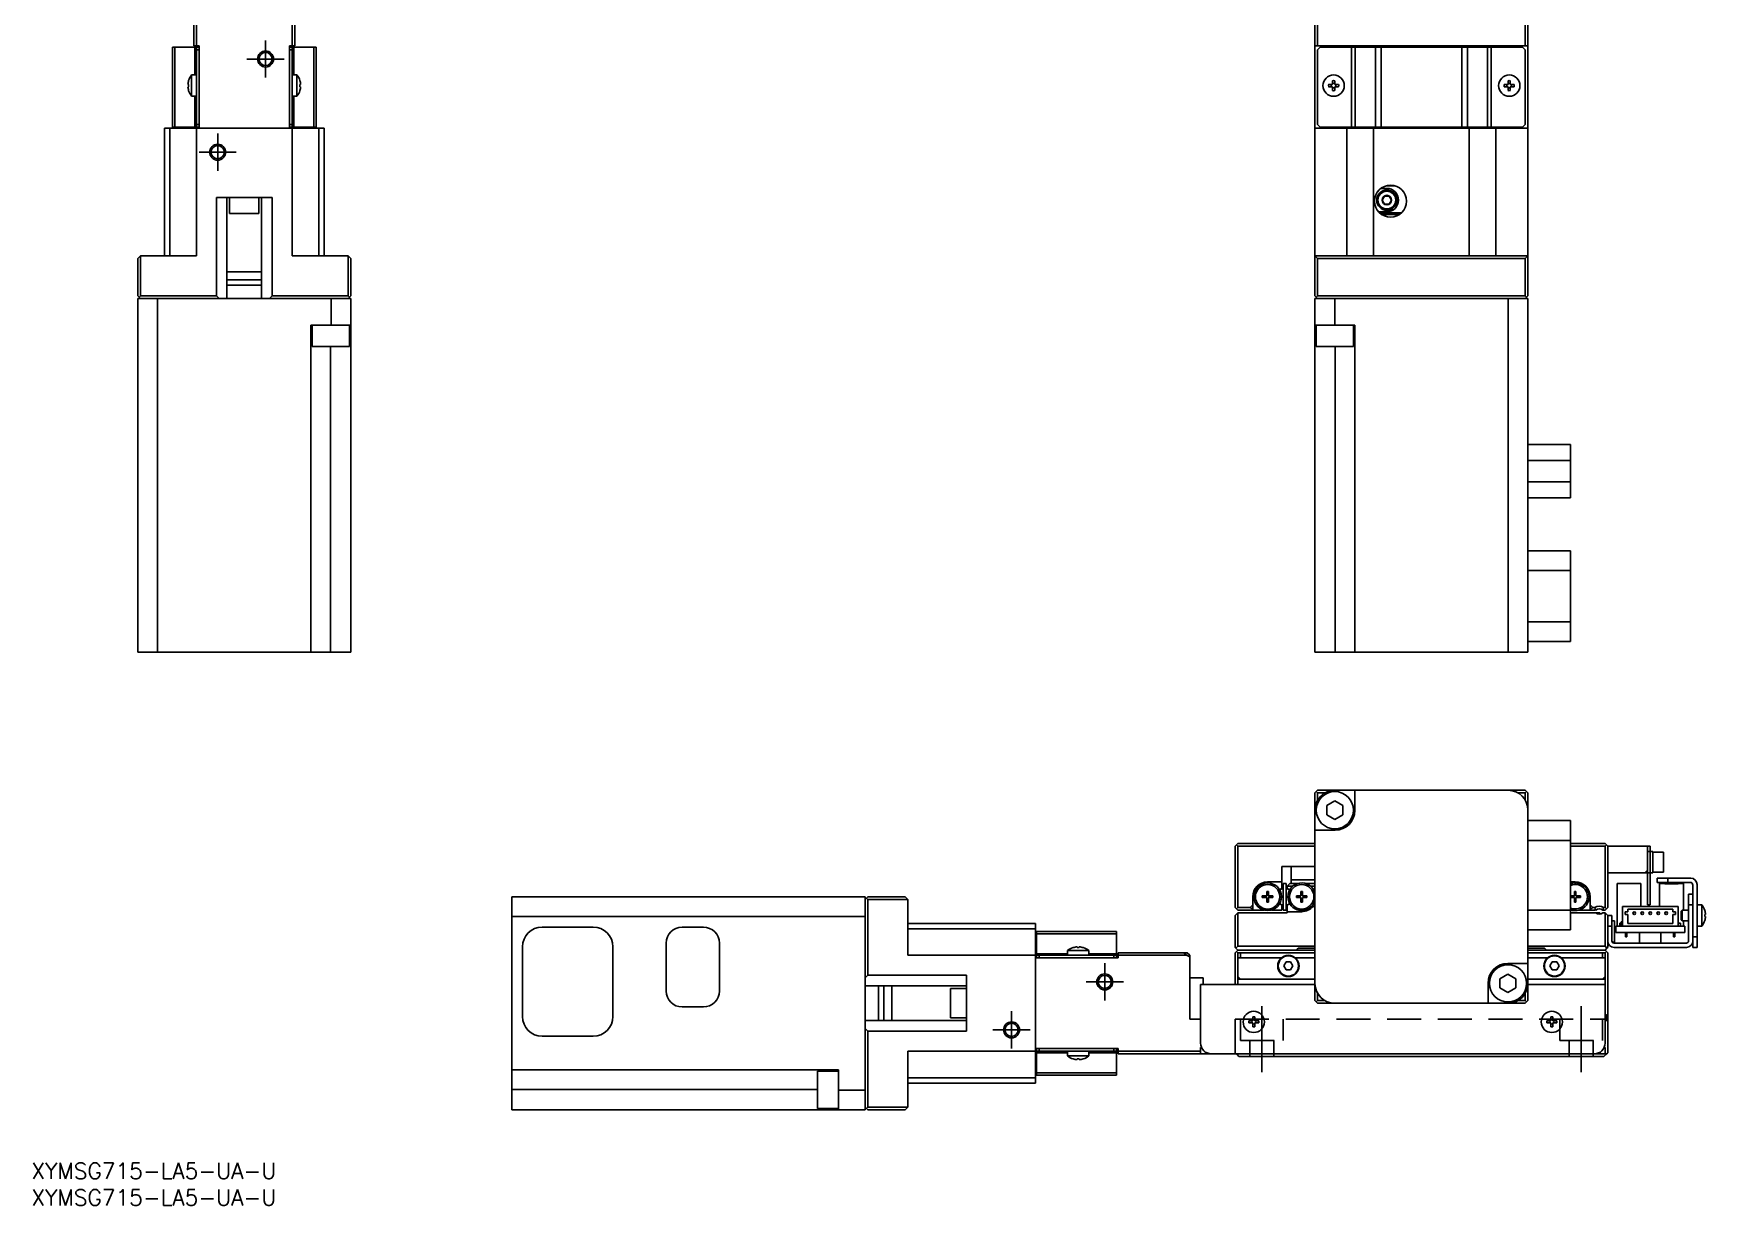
# Model space of a CAD drawing. Extents: x 0 to 655, y -8 to 393.
# Drawn here: x 0.4 to 314.6, y -8 to 212.2 of the extents above; entities that cross this region are included whole.
import ezdxf

# ---------------------------------------------------------------- set-up
doc = ezdxf.new("R2010")
doc.units = 0
doc.header["$LTSCALE"] = 0.5
doc.linetypes.add('CENTER', pattern=[50.8, 31.75, -6.35, 6.35, -6.35])
doc.linetypes.add('DASHED', pattern=[19.05, 12.7, -6.35])
for name, color, linetype in [('MSM_CENTER', 1, 'CENTER'), ('MSM_CONTINUOUS', 7, 'CONTINUOUS'), ('MSM_DASHED', 4, 'DASHED'), ('MSM_NARROW', 5, 'CONTINUOUS'), ('MSM_PART_NUMBER', 7, 'CONTINUOUS')]:
    doc.layers.add(name, color=color, linetype=linetype)
doc.styles.get("Standard").update_dxf_attribs({"font": 'txt.shx', "height": 1, "bigfont": 'bigfont.shx'})

# ---------------------------------------------------------------- blocks, each defined once
blk = doc.blocks.new('*U2')
at = {"layer": 'MSM_PART_NUMBER'}
blk.add_text('XYMSG715-LA5-UA-U', height=3, dxfattribs=at).set_placement((0, -3))
blk = doc.blocks.new('*U3')
at = {"layer": 'MSM_PART_NUMBER'}
blk.add_text('XYMSG715-LA5-UA-U', height=3, dxfattribs=at).set_placement((0, -8))

msp = doc.modelspace()

# ---------------------------------------------------------------- linework, layer by layer
at = {"layer": 'MSM_CENTER'}
for p, q in [((44, 210.86), (44, 203.86)), ((47.5, 207.36), (40.5, 207.36)), ((35, 193.36), (35, 186.36)), ((38.5, 189.86), (31.5, 189.86)), ((201.67, 37.5), (201.67, 30.5)), ((205.17, 34), (198.17, 34)), ((184.17, 28.5), (184.17, 21.5)), ((231.17, 29.46), (231.17, 17.05)), ((291.17, 17.05), (291.17, 29.46)), ((187.67, 25), (180.67, 25))]:
    msp.add_line(p, q, dxfattribs=at)
at = {"layer": 'MSM_CONTINUOUS'}
for p, q in [((30.5, 209.86), (30.5, 232.06)), ((31, 231.86), (31, 209.86)), ((241.17, 162.86), (241.17, 231.86)), ((281.17, 231.86), (281.17, 162.86)), ((49, 209.86), (49, 222.74)), ((49.5, 222.86), (49.5, 209.86)), ((241.67, 222.24), (241.67, 209.86)), ((280.67, 209.86), (280.67, 222.24)), ((26.5, 194.56), (26.5, 209.56)), ((26.5, 209.56), (31.5, 209.56)), ((26.94, 209.56), (26.94, 194.56)), ((31.5, 209.86), (30.5, 209.86)), ((30.71, 204.36), (30.71, 209.56)), ((31, 194.56), (31, 209.56)), ((31.5, 209.06), (31, 209.06)), ((31.5, 209.86), (31.5, 194.36)), ((49.5, 209.86), (48.5, 209.86)), ((48.5, 209.86), (48.5, 194.36)), ((48.5, 209.56), (53.5, 209.56)), ((49, 209.06), (48.5, 209.06)), ((49, 209.56), (49, 194.56)), ((49.29, 209.56), (49.29, 204.36)), ((53.06, 194.56), (53.06, 209.56)), ((53.5, 209.56), (53.5, 194.56)), ((281.17, 209.86), (241.17, 209.86)), ((242.17, 209.56), (241.67, 209.06)), ((241.67, 195.06), (241.67, 209.06)), ((280.17, 209.56), (242.17, 209.56)), ((248.05, 194.56), (248.05, 209.56)), ((248.75, 209.56), (248.75, 194.56)), ((251.17, 209.86), (251.17, 209.56)), ((252.52, 194.56), (252.52, 209.56)), ((252.92, 209.56), (252.92, 209.86)), ((253.58, 209.56), (253.58, 194.56)), ((256.37, 209.86), (256.17, 209.66)), ((266.17, 209.66), (256.17, 209.66)), ((256.17, 209.66), (256.17, 209.56)), ((266.17, 209.66), (265.97, 209.86)), ((266.17, 209.56), (266.17, 209.66)), ((268.75, 194.56), (268.75, 209.56)), ((269.42, 209.86), (269.42, 209.56)), ((269.81, 209.56), (269.81, 194.56)), ((271.17, 209.56), (271.17, 209.86)), ((273.58, 194.56), (273.58, 209.56)), ((274.29, 209.56), (274.29, 194.56)), ((280.67, 209.06), (280.17, 209.56)), ((280.67, 195.06), (280.67, 209.06)), ((30.1, 204.36), (30.1, 200.36)), ((31, 204.36), (30.1, 204.36)), ((49.9, 204.36), (49, 204.36)), ((49.9, 200.36), (49.9, 204.36)), ((29.41, 202.56), (29.54, 202.56)), ((29.54, 202.16), (29.41, 202.16)), ((29.54, 203.31), (29.54, 203.28)), ((29.54, 202.56), (29.54, 202.16)), ((29.54, 201.43), (29.54, 201.41)), ((50.46, 203.28), (50.46, 203.31)), ((50.46, 202.56), (50.59, 202.56)), ((50.46, 202.16), (50.46, 202.56)), ((50.59, 202.16), (50.46, 202.16)), ((50.46, 201.41), (50.46, 201.43)), ((243.74, 202.56), (244.47, 202.56)), ((244.47, 202.16), (243.74, 202.16)), ((244.47, 202.56), (244.47, 203.28)), ((244.47, 201.43), (244.47, 202.16)), ((244.87, 203.28), (244.87, 202.56)), ((244.87, 202.56), (245.6, 202.56)), ((244.87, 202.16), (244.87, 201.43)), ((245.6, 202.16), (244.87, 202.16)), ((276.74, 202.56), (277.47, 202.56)), ((277.47, 202.16), (276.74, 202.16)), ((277.47, 202.56), (277.47, 203.28)), ((277.47, 201.43), (277.47, 202.16)), ((277.87, 203.28), (277.87, 202.56)), ((277.87, 202.56), (278.6, 202.56)), ((277.87, 202.16), (277.87, 201.43)), ((278.6, 202.16), (277.87, 202.16)), ((30.1, 200.36), (31, 200.36)), ((30.71, 194.56), (30.71, 200.36)), ((49, 200.36), (49.9, 200.36)), ((49.29, 200.36), (49.29, 194.56)), ((31, 195.06), (31.5, 195.06)), ((48.5, 195.06), (49, 195.06)), ((241.67, 195.06), (242.17, 194.56)), ((280.17, 194.56), (280.67, 195.06)), ((25, 194.36), (25, 170.36)), ((25, 194.36), (55, 194.36)), ((26, 170.36), (26, 194.36)), ((31.5, 194.56), (26.5, 194.56)), ((31, 194.36), (31, 170.36)), ((53.5, 194.56), (48.5, 194.56)), ((49, 194.36), (49, 170.36)), ((54, 194.36), (54, 170.36)), ((55, 194.36), (55, 170.36)), ((281.17, 194.36), (241.17, 194.36)), ((280.17, 194.56), (242.17, 194.56)), ((247.17, 170.36), (247.17, 194.36)), ((251.17, 194.56), (251.17, 194.36)), ((252.17, 194.36), (252.17, 170.36)), ((253.29, 194.56), (253.29, 194.52)), ((253.29, 194.52), (269.04, 194.52)), ((253.89, 194.52), (253.89, 194.36)), ((254.34, 194.56), (254.34, 194.52)), ((254.93, 194.56), (254.93, 194.52)), ((256.39, 194.52), (256.39, 194.36)), ((258.89, 194.36), (258.89, 194.52)), ((263.44, 194.52), (263.44, 194.36)), ((265.94, 194.36), (265.94, 194.52)), ((267.41, 194.56), (267.41, 194.52)), ((267.99, 194.56), (267.99, 194.52)), ((268.44, 194.36), (268.44, 194.52)), ((269.04, 194.52), (269.04, 194.56)), ((270.17, 194.36), (270.17, 170.36)), ((271.17, 194.36), (271.17, 194.56)), ((275.17, 194.36), (275.17, 170.36)), ((253.57, 183.06), (254.67, 183.06)), ((256.13, 183.56), (254.6, 183.56)), ((34.75, 181.36), (45.25, 181.36)), ((34.75, 162.86), (34.75, 181.36)), ((36.75, 181.36), (36.75, 162.36)), ((37.25, 181.36), (37.25, 178.36)), ((42.75, 178.36), (42.75, 181.36)), ((43.25, 162.36), (43.25, 181.36)), ((45.25, 181.36), (45.25, 162.86)), ((253.8, 180.86), (254.23, 181.61)), ((254.23, 180.11), (253.8, 180.86)), ((254.23, 181.61), (255.1, 181.61)), ((255.1, 180.11), (254.23, 180.11)), ((255.1, 181.61), (255.53, 180.86)), ((255.53, 180.86), (255.1, 180.11)), ((37.25, 178.36), (42.75, 178.36)), ((254.67, 178.66), (253.13, 178.66)), ((257.41, 178.46), (253.33, 178.46)), ((257.02, 178.16), (253.71, 178.16)), ((20.5, 170.36), (20, 169.86)), ((20, 162.86), (20, 169.86)), ((20.5, 170.36), (20.5, 162.86)), ((31, 170.36), (20.5, 170.36)), ((49, 170.36), (59.5, 170.36)), ((59.5, 162.86), (59.5, 170.36)), ((60, 169.86), (59.5, 170.36)), ((60, 169.86), (60, 162.86)), ((241.67, 169.86), (241.17, 170.36)), ((241.17, 170.36), (281.17, 170.36)), ((241.67, 169.86), (241.67, 162.86)), ((280.67, 169.86), (241.67, 169.86)), ((281.17, 170.36), (280.67, 169.86)), ((280.67, 162.86), (280.67, 169.86)), ((43.25, 167.36), (36.75, 167.36)), ((36.75, 165.86), (43.25, 165.86)), ((36.75, 164.86), (43.25, 164.86)), ((20, 162.86), (20.5, 162.36)), ((20, 95.96), (20, 162.36)), ((20, 162.36), (60, 162.36)), ((20.25, 162.61), (20.5, 162.86)), ((20.5, 162.86), (34.75, 162.86)), ((23.7, 162.36), (23.7, 95.96)), ((34.75, 162.86), (35.25, 162.36)), ((44.75, 162.36), (45.25, 162.86)), ((45.25, 162.86), (59.5, 162.86)), ((56.3, 157.36), (56.3, 162.36)), ((59.5, 162.86), (59.75, 162.61)), ((60, 162.86), (59.5, 162.36)), ((60, 95.96), (60, 162.36)), ((241.17, 162.86), (241.67, 162.36)), ((241.17, 162.36), (281.17, 162.36)), ((241.17, 95.96), (241.17, 162.36)), ((241.42, 162.61), (241.67, 162.86)), ((241.67, 162.86), (280.67, 162.86)), ((244.87, 162.36), (244.87, 157.36)), ((277.47, 95.96), (277.47, 162.36)), ((280.67, 162.86), (280.92, 162.61)), ((280.67, 162.36), (281.17, 162.86)), ((281.17, 162.36), (281.17, 95.96)), ((60, 157.36), (52.51, 157.36)), ((52.51, 95.96), (52.51, 157.36)), ((52.76, 157.36), (52.76, 153.36)), ((59.76, 153.36), (59.76, 157.36)), ((241.17, 157.36), (248.65, 157.36)), ((241.4, 157.36), (241.4, 153.36)), ((248.4, 153.36), (248.4, 157.36)), ((248.65, 95.96), (248.65, 157.36)), ((52.76, 153.36), (59.76, 153.36)), ((56.21, 153.36), (56.21, 95.96)), ((241.4, 153.36), (248.4, 153.36)), ((244.95, 95.96), (244.95, 153.36)), ((281.17, 134.96), (289.17, 134.96)), ((289.17, 131.96), (281.17, 131.96)), ((289.17, 134.96), (289.17, 124.96)), ((281.17, 127.96), (289.17, 127.96)), ((289.17, 124.96), (281.17, 124.96)), ((281.17, 114.96), (289.17, 114.96)), ((289.17, 114.96), (289.17, 97.96)), ((289.17, 111.26), (281.17, 111.26)), ((281.17, 101.66), (289.17, 101.66)), ((289.17, 97.96), (281.17, 97.96)), ((60, 95.96), (20, 95.96)), ((241.17, 95.96), (281.17, 95.96)), ((241.17, 69.5), (241.67, 70)), ((241.17, 30.5), (241.17, 69.5)), ((241.42, 69.75), (241.67, 69.5)), ((241.67, 70), (280.67, 70)), ((241.67, 69.5), (241.67, 68.16)), ((243.01, 69.5), (241.67, 69.5)), ((248.65, 66.21), (248.65, 70)), ((280.67, 69.5), (279.32, 69.5)), ((280.67, 70), (281.17, 69.5)), ((280.67, 69.5), (280.92, 69.75)), ((280.67, 68.16), (280.67, 69.5)), ((281.17, 69.5), (281.17, 30.5)), ((243.4, 67.13), (244.9, 68)), ((243.4, 65.4), (243.4, 67.13)), ((244.9, 68), (246.4, 67.13)), ((246.4, 67.13), (246.4, 65.4)), ((244.9, 64.53), (243.4, 65.4)), ((246.4, 65.4), (244.9, 64.53)), ((281.17, 64.3), (289.17, 64.3)), ((289.17, 64.3), (289.17, 43.8)), ((226.67, 60), (226.17, 59.5)), ((226.67, 59.5), (226.42, 59.75)), ((226.67, 60), (241.17, 60)), ((241.17, 62.51), (244.95, 62.51)), ((289.17, 60.6), (281.17, 60.6)), ((289.17, 60), (295.67, 60)), ((295.67, 60), (296.17, 59.5)), ((295.92, 59.75), (295.67, 59.5)), ((226.17, 48), (226.17, 59.5)), ((226.67, 59.5), (226.67, 48)), ((241.17, 59.5), (226.67, 59.5)), ((295.67, 59.5), (289.17, 59.5)), ((295.67, 48), (295.67, 59.5)), ((304.17, 59.5), (296.17, 59.5)), ((296.17, 59.5), (296.17, 48)), ((303.67, 59.5), (303.67, 48.5)), ((304.67, 58.5), (303.67, 58.5)), ((304.17, 59.5), (304.17, 58.5)), ((304.17, 58.5), (304.17, 54.5)), ((304.67, 58.5), (304.67, 54.5)), ((306.67, 58.4), (304.67, 58.4)), ((306.67, 54.6), (306.67, 58.4)), ((234.97, 55.7), (241.17, 55.7)), ((234.97, 55.7), (234.97, 51.55)), ((236.72, 55.7), (236.72, 52.5)), ((304.67, 54.5), (296.17, 54.5)), ((303.67, 55), (303.17, 54.5)), ((304.17, 48.5), (304.17, 54.5)), ((304.67, 54.6), (306.67, 54.6)), ((305.47, 52.7), (305.47, 53.5)), ((305.47, 53.5), (311.77, 53.5)), ((307.47, 53.5), (307.47, 52.7)), ((232.12, 51), (232.41, 51)), ((232.12, 50.2), (232.12, 51)), ((232.41, 50.47), (232.12, 50.47)), ((234.97, 52.8), (232.27, 52.8)), ((232.41, 50.2), (232.41, 51)), ((234.71, 51.4), (234.97, 51.55)), ((235.17, 47.5), (235.17, 52.5)), ((235.17, 52.5), (235.77, 52.5)), ((235.77, 47.5), (235.77, 52.5)), ((236.47, 52.5), (235.97, 52)), ((235.97, 52), (235.97, 51.55)), ((237.01, 52), (235.97, 52)), ((235.97, 51.55), (236.19, 51.42)), ((236.47, 52.5), (237.95, 52.5)), ((236.72, 53.2), (241.17, 53.2)), ((238.52, 51), (238.81, 51)), ((238.52, 50.2), (238.52, 51)), ((238.81, 50.47), (238.52, 50.47)), ((238.81, 50.2), (238.81, 51)), ((239.38, 52.5), (241.17, 52.5)), ((241.17, 52), (240.33, 52)), ((241.17, 52.3), (240.97, 52.5)), ((290.07, 52.8), (289.17, 52.8)), ((289.92, 51), (290.21, 51)), ((289.92, 50.2), (289.92, 51)), ((290.21, 50.47), (289.92, 50.47)), ((290.21, 50.2), (290.21, 51)), ((297.92, 52.5), (302.42, 52.5)), ((297.92, 44.5), (297.92, 52.5)), ((302.42, 52.5), (302.42, 48.2)), ((311.67, 52.7), (305.47, 52.7)), ((305.92, 48.2), (305.92, 52.5)), ((305.92, 52.5), (306.92, 52.5)), ((306.92, 52.5), (306.92, 52.4)), ((309.42, 52.4), (306.92, 52.4)), ((307.72, 52.4), (307.72, 52.5)), ((308.62, 52.5), (307.72, 52.5)), ((308.09, 52.4), (308.09, 52.5)), ((308.24, 52.4), (308.24, 52.5)), ((308.62, 52.4), (308.62, 52.5)), ((309.42, 52.5), (309.42, 52.4)), ((309.42, 52.5), (310.42, 52.5)), ((310.42, 52.5), (310.42, 47.5)), ((311.37, 50.5), (312.17, 50.5)), ((311.37, 41.7), (311.37, 50.5)), ((312.17, 40.5), (312.17, 52.2)), ((312.97, 52.3), (312.97, 40.5)), ((90.27, 50), (156.67, 50)), ((90.27, 50), (90.27, 10)), ((156.67, 50), (156.67, 10)), ((156.67, 49.5), (157.17, 50)), ((156.92, 49.75), (157.17, 49.5)), ((157.17, 50), (164.17, 50)), ((157.17, 49.5), (157.17, 35.25)), ((164.67, 49.5), (157.17, 49.5)), ((164.67, 49.5), (164.17, 50)), ((164.67, 39), (164.67, 49.5)), ((226.17, 48), (226.67, 47.5)), ((226.42, 47.75), (226.67, 48)), ((226.67, 48), (228.97, 48)), ((231.55, 47.5), (226.67, 47.5)), ((229.47, 48.5), (228.97, 48)), ((228.97, 48), (229.47, 47.65)), ((229.47, 50), (229.47, 47.5)), ((231.27, 49.85), (231.27, 50.15)), ((232.06, 50.15), (231.27, 50.15)), ((232.06, 49.85), (231.27, 49.85)), ((231.8, 50.15), (231.8, 49.85)), ((232.12, 49), (232.12, 49.8)), ((232.41, 49.53), (232.12, 49.53)), ((232.12, 49), (232.41, 49)), ((232.41, 49), (232.41, 49.8)), ((233.27, 50.15), (232.47, 50.15)), ((233.27, 49.85), (232.47, 49.85)), ((232.74, 49.85), (232.74, 50.15)), ((234.97, 47.5), (232.98, 47.5)), ((233.27, 49.85), (233.27, 50.15)), ((234.97, 48.45), (234.71, 48.6)), ((234.97, 48.45), (234.97, 47.5)), ((235.17, 47.5), (235.77, 47.5)), ((235.97, 48.45), (236.19, 48.58)), ((235.97, 48.45), (235.97, 47)), ((238.67, 47.2), (235.97, 47.2)), ((237.67, 49.85), (237.67, 50.15)), ((238.46, 50.15), (237.67, 50.15)), ((238.46, 49.85), (237.67, 49.85)), ((238.2, 50.15), (238.2, 49.85)), ((238.52, 49), (238.52, 49.8)), ((238.81, 49.53), (238.52, 49.53)), ((238.52, 49), (238.81, 49)), ((238.81, 49), (238.81, 49.8)), ((239.67, 50.15), (238.87, 50.15)), ((239.67, 49.85), (238.87, 49.85)), ((239.14, 49.85), (239.14, 50.15)), ((239.67, 49.85), (239.67, 50.15)), ((240.81, 48.2), (241.17, 48.2)), ((281.17, 47.5), (289.35, 47.5)), ((289.86, 50.15), (289.17, 50.15)), ((289.86, 49.85), (289.17, 49.85)), ((289.6, 50.15), (289.6, 49.85)), ((289.92, 49), (289.92, 49.8)), ((290.21, 49.53), (289.92, 49.53)), ((289.92, 49), (290.21, 49)), ((290.21, 49), (290.21, 49.8)), ((291.07, 50.15), (290.27, 50.15)), ((291.07, 49.85), (290.27, 49.85)), ((290.54, 49.85), (290.54, 50.15)), ((293.9, 47.5), (290.78, 47.5)), ((291.07, 49.85), (291.07, 50.15)), ((292.87, 47.5), (292.87, 50)), ((293.37, 48), (292.87, 48.5)), ((292.87, 47.65), (293.37, 48)), ((293.37, 48), (293.74, 48)), ((293.74, 48), (293.9, 47.5)), ((295.4, 48), (295.23, 47.5)), ((295.67, 47.5), (295.23, 47.5)), ((295.4, 48), (295.67, 48)), ((295.67, 48), (295.92, 47.75)), ((296.17, 48), (295.67, 47.5)), ((298.92, 48.2), (298.92, 44.5)), ((298.92, 48.2), (309.42, 48.2)), ((299.42, 47.15), (299.92, 47.15)), ((299.42, 46.65), (299.42, 47.15)), ((299.92, 47.15), (299.92, 47.7)), ((299.92, 47.7), (308.42, 47.7)), ((304.17, 48.5), (303.67, 48.5)), ((308.42, 47.7), (308.42, 47.15)), ((308.42, 47.15), (308.92, 47.15)), ((308.92, 47.15), (308.92, 46.65)), ((309.42, 48.2), (309.42, 44.5)), ((310.17, 47.5), (309.97, 47.3)), ((309.97, 45.7), (309.97, 47.3)), ((310.17, 47.5), (310.17, 45.5)), ((311.37, 47.5), (310.17, 47.5)), ((312.17, 48.5), (311.37, 48.5)), ((313.86, 48.5), (312.97, 48.5)), ((313.86, 44.5), (313.86, 48.5)), ((314.42, 47.43), (314.42, 47.45)), ((156.67, 46.3), (90.27, 46.3)), ((95.97, 44.3), (105.57, 44.3)), ((126.27, 44.3), (122.27, 44.3)), ((188.67, 45), (164.67, 45)), ((164.67, 44), (188.67, 44)), ((188.67, 15), (188.67, 45)), ((226.67, 47), (226.17, 46.5)), ((226.17, 40.5), (226.17, 46.5)), ((226.67, 47), (235.97, 47)), ((226.67, 47), (226.67, 40.7)), ((289.17, 47), (294.67, 47)), ((294.67, 46.76), (294.67, 47)), ((295.23, 47), (295.67, 47)), ((295.67, 40.7), (295.67, 47)), ((296.17, 46.5), (295.67, 47)), ((296.17, 46.5), (296.17, 40.5)), ((296.17, 46.5), (296.97, 46.5)), ((296.97, 44.5), (296.17, 44.5)), ((296.97, 41.7), (296.97, 46.5)), ((297.47, 45.5), (296.97, 45.5)), ((297.47, 45.5), (297.47, 41.5)), ((297.67, 43.3), (297.67, 44.5)), ((310.67, 44.5), (297.67, 44.5)), ((298.46, 44.5), (298.46, 45.05)), ((298.46, 45.05), (298.69, 45.05)), ((298.69, 44.5), (298.69, 45.3)), ((298.69, 45.3), (298.92, 45.3)), ((299.92, 46.65), (299.42, 46.65)), ((299.92, 45), (299.92, 46.65)), ((308.42, 45), (299.92, 45)), ((308.42, 46.65), (308.42, 45)), ((308.92, 46.65), (308.42, 46.65)), ((309.42, 45.05), (309.87, 45.05)), ((309.87, 44.5), (309.87, 45.05)), ((309.97, 45.7), (310.17, 45.5)), ((310.17, 45.5), (311.37, 45.5)), ((310.42, 45.5), (310.42, 44.5)), ((310.67, 43.3), (310.67, 44.5)), ((312.97, 44.5), (313.86, 44.5)), ((314.42, 46.7), (314.55, 46.7)), ((314.42, 46.3), (314.42, 46.7)), ((314.55, 46.3), (314.42, 46.3)), ((314.42, 45.55), (314.42, 45.57)), ((119.27, 41.3), (119.27, 32.3)), ((129.27, 32.3), (129.27, 41.3)), ((188.87, 38.5), (188.87, 43.5)), ((188.87, 43.5), (203.87, 43.5)), ((203.87, 43.06), (188.87, 43.06)), ((203.87, 43.5), (203.87, 38.5)), ((289.17, 43.8), (281.17, 43.8)), ((297.02, 41.5), (297.47, 41.5)), ((297.37, 41.3), (310.97, 41.3)), ((310.67, 43.3), (297.67, 43.3)), ((299.54, 43.3), (299.54, 42.5)), ((299.54, 42.5), (299.79, 42.5)), ((299.79, 43.3), (299.79, 42.5)), ((302.17, 43.3), (302.17, 41.3)), ((306.17, 41.3), (306.17, 43.3)), ((308.54, 43.3), (308.54, 42.5)), ((308.54, 42.5), (308.79, 42.5)), ((308.79, 43.3), (308.79, 42.5)), ((312.17, 42.5), (312.97, 42.5)), ((92.27, 27.5), (92.27, 40.6)), ((109.27, 40.6), (109.27, 27.5)), ((188.67, 39), (164.67, 39)), ((188.67, 38.5), (204.17, 38.5)), ((188.87, 39.29), (194.67, 39.29)), ((188.87, 39), (203.87, 39)), ((189.37, 39), (189.37, 38.5)), ((198.67, 39.9), (194.67, 39.9)), ((194.67, 39.9), (194.67, 39)), ((195.74, 40.46), (195.72, 40.46)), ((196.47, 40.46), (196.47, 40.59)), ((196.87, 40.46), (196.47, 40.46)), ((196.87, 40.59), (196.87, 40.46)), ((197.62, 40.46), (197.6, 40.46)), ((198.67, 39), (198.67, 39.9)), ((198.67, 39.29), (203.87, 39.29)), ((203.37, 38.5), (203.37, 39)), ((204.17, 39.5), (204.17, 38.5)), ((204.17, 39.5), (217.17, 39.5)), ((217.05, 39), (204.17, 39)), ((217.05, 39), (216.55, 39.5)), ((217.67, 38.69), (217.05, 39)), ((217.17, 39.5), (217.67, 39)), ((217.67, 39), (217.67, 27)), ((226.17, 40.5), (226.32, 40.35)), ((226.67, 40), (226.17, 39.5)), ((226.17, 33.5), (226.17, 39.5)), ((226.32, 40.35), (226.67, 40.7)), ((226.67, 40), (226.32, 40.35)), ((226.67, 39.5), (226.42, 39.75)), ((226.67, 40.7), (241.17, 40.7)), ((226.67, 40), (241.17, 40)), ((226.67, 39.5), (241.17, 39.5)), ((226.67, 39.5), (226.67, 33.5)), ((234.84, 38.5), (226.67, 38.5)), ((227.17, 39.5), (227.17, 38.5)), ((235.3, 37), (235.73, 37.75)), ((235.73, 37.75), (236.6, 37.75)), ((236.6, 37.75), (237.03, 37)), ((241.17, 38.5), (237.49, 38.5)), ((238.02, 40.35), (237.67, 40)), ((241.17, 40.35), (238.02, 40.35)), ((281.17, 40.7), (295.67, 40.7)), ((284.32, 40.35), (281.17, 40.35)), ((281.17, 40), (295.67, 40)), ((295.67, 39.5), (281.17, 39.5)), ((284.84, 38.5), (281.17, 38.5)), ((284.67, 40), (284.32, 40.35)), ((285.3, 37), (285.73, 37.75)), ((285.73, 37.75), (286.6, 37.75)), ((286.6, 37.75), (287.03, 37)), ((295.67, 38.5), (287.49, 38.5)), ((295.17, 38.5), (295.17, 39.5)), ((295.67, 40.7), (296.02, 40.35)), ((296.02, 40.35), (295.67, 40)), ((296.17, 39.5), (295.67, 40)), ((295.92, 39.75), (295.67, 39.5)), ((295.67, 39.5), (295.67, 22.5)), ((296.02, 40.35), (296.17, 40.5)), ((296.17, 39.5), (296.17, 20.7)), ((297.37, 40.5), (310.97, 40.5)), ((312.97, 40.5), (312.17, 40.5)), ((157.17, 35.25), (156.67, 34.75)), ((157.17, 35.25), (175.67, 35.25)), ((175.67, 35.25), (175.67, 24.75)), ((220.17, 34.75), (217.67, 34.75)), ((220.17, 34.75), (220.17, 33.5)), ((227.17, 34.5), (226.67, 35)), ((235.73, 36.25), (235.3, 37)), ((236.6, 36.25), (235.73, 36.25)), ((237.03, 37), (236.6, 36.25)), ((275.93, 34.6), (277.43, 35.47)), ((275.93, 32.87), (275.93, 34.6)), ((281.17, 37.49), (277.38, 37.49)), ((277.43, 35.47), (278.93, 34.6)), ((278.93, 34.6), (278.93, 32.87)), ((285.73, 36.25), (285.3, 37)), ((286.6, 36.25), (285.73, 36.25)), ((287.03, 37), (286.6, 36.25)), ((295.67, 35), (295.17, 34.5)), ((175.67, 33.25), (156.67, 33.25)), ((159.17, 33.25), (159.17, 26.75)), ((160.17, 33.25), (160.17, 26.75)), ((161.67, 26.75), (161.67, 33.25)), ((172.67, 32.75), (172.67, 27.25)), ((175.67, 32.75), (172.67, 32.75)), ((219.67, 22.5), (219.67, 33.5)), ((219.67, 33.5), (241.17, 33.5)), ((226.67, 34.5), (241.17, 34.5)), ((241.67, 31.84), (241.67, 30.5)), ((273.68, 33.79), (273.68, 30)), ((277.43, 32), (275.93, 32.87)), ((278.93, 32.87), (277.43, 32)), ((280.67, 30.5), (280.67, 31.84)), ((281.17, 34.5), (295.67, 34.5)), ((281.17, 33.5), (295.67, 33.5)), ((122.27, 29.3), (126.27, 29.3)), ((241.67, 30), (241.17, 30.5)), ((241.42, 30.25), (241.67, 30.5)), ((241.67, 30.5), (243.01, 30.5)), ((280.67, 30), (241.67, 30)), ((279.32, 30.5), (280.67, 30.5)), ((281.17, 30.5), (280.67, 30)), ((280.92, 30.25), (280.67, 30.5)), ((156.67, 26.75), (175.67, 26.75)), ((156.67, 25.25), (157.17, 24.75)), ((172.67, 27.25), (175.67, 27.25)), ((217.67, 27), (219.67, 27)), ((228.74, 26.7), (229.47, 26.7)), ((229.47, 26.3), (228.74, 26.3)), ((229.47, 26.7), (229.47, 27.43)), ((229.47, 25.57), (229.47, 26.3)), ((229.87, 27.43), (229.87, 26.7)), ((229.87, 26.7), (230.6, 26.7)), ((229.87, 26.3), (229.87, 25.57)), ((230.6, 26.3), (229.87, 26.3)), ((284.74, 26.7), (285.47, 26.7)), ((285.47, 26.3), (284.74, 26.3)), ((285.47, 26.7), (285.47, 27.43)), ((285.47, 25.57), (285.47, 26.3)), ((285.87, 27.43), (285.87, 26.7)), ((285.87, 26.7), (286.6, 26.7)), ((285.87, 26.3), (285.87, 25.57)), ((286.6, 26.3), (285.87, 26.3)), ((295.67, 28), (295.92, 27.75)), ((295.67, 27.5), (296.17, 28)), ((295.67, 27.4), (295.77, 27.4)), ((296.17, 27.2), (295.67, 27.2)), ((295.67, 27), (296.17, 27)), ((296.17, 27), (295.67, 26.5)), ((295.77, 27.4), (295.77, 27.6)), ((296.07, 27.9), (296.07, 27.7)), ((105.57, 23.8), (95.97, 23.8)), ((157.17, 24.75), (157.17, 10.5)), ((175.67, 24.75), (157.17, 24.75)), ((188.67, 21), (164.67, 21)), ((164.67, 21), (164.67, 10.5)), ((188.67, 21.5), (204.17, 21.5)), ((188.87, 16.5), (188.87, 21.5)), ((203.87, 21), (188.87, 21)), ((194.67, 20.71), (188.87, 20.71)), ((189.37, 21.5), (189.37, 21)), ((194.67, 21), (194.67, 20.1)), ((194.67, 20.1), (198.67, 20.1)), ((195.72, 19.54), (195.74, 19.54)), ((196.47, 19.54), (196.87, 19.54)), ((196.47, 19.41), (196.47, 19.54)), ((196.87, 19.54), (196.87, 19.41)), ((197.6, 19.54), (197.62, 19.54)), ((198.67, 20.1), (198.67, 21)), ((203.87, 20.71), (198.67, 20.71)), ((203.37, 21), (203.37, 21.5)), ((203.87, 21.5), (203.87, 16.5)), ((204.17, 20.5), (204.17, 21.5)), ((204.17, 21), (219.67, 21)), ((295.67, 20.5), (204.17, 20.5)), ((219.67, 20.5), (219.67, 21.7)), ((219.67, 21.7), (219.83, 21.7)), ((226.37, 20.5), (226.52, 20.35)), ((226.52, 20.35), (226.67, 20.5)), ((226.52, 20.35), (226.87, 20)), ((295.47, 20), (226.87, 20)), ((295.47, 20), (295.82, 20.35)), ((295.5, 21.7), (295.67, 21.7)), ((295.67, 21.7), (295.67, 20.5)), ((295.67, 20.5), (295.82, 20.35)), ((295.82, 20.35), (296.17, 20.7)), ((90.27, 17.49), (151.67, 17.49)), ((147.67, 17.24), (147.67, 10.24)), ((151.67, 17.24), (147.67, 17.24)), ((151.67, 17.49), (151.67, 10)), ((188.67, 16), (164.67, 16)), ((188.87, 16.94), (203.87, 16.94)), ((203.87, 16.5), (188.87, 16.5)), ((147.67, 13.79), (90.27, 13.79)), ((151.67, 13.7), (156.67, 13.7)), ((188.67, 15), (164.67, 15)), ((90.27, 10), (156.67, 10)), ((147.67, 10.24), (151.67, 10.24)), ((157.17, 10), (156.67, 10.5)), ((157.17, 10.5), (156.92, 10.25)), ((157.17, 10.5), (164.67, 10.5)), ((164.17, 10), (157.17, 10)), ((164.17, 10), (164.67, 10.5))]:
    msp.add_line(p, q, dxfattribs=at)
for centre, radius in [((44, 207.36), 1.23), ((244.67, 202.36), 2), ((277.67, 202.36), 2), ((35, 189.86), 1.23), ((255.37, 180.66), 3), ((254.67, 180.86), 1.9), ((254.67, 180.86), 1.67), ((254.67, 180.86), 0.9), ((244.9, 66.26), 3.5), ((232.27, 50), 2.6), ((232.27, 50), 2.3), ((238.67, 50), 2.3), ((301.17, 46.9), 0.25), ((302.67, 46.9), 0.25), ((304.17, 46.9), 0.25), ((305.67, 46.9), 0.25), ((307.17, 46.9), 0.25), ((236.17, 37), 2), ((236.17, 37), 1.9), ((286.17, 37), 2), ((286.17, 37), 1.9), ((201.67, 34), 1.23), ((277.43, 33.74), 3.5), ((229.67, 26.5), 2), ((285.67, 26.5), 2), ((184.17, 25), 1.23)]:
    msp.add_circle(centre, radius, dxfattribs=at)
for centre, radius, start, end in [((32.6, 202.36), 3.2, 141.3178, 162.73), ((47.4, 202.36), 3.2, 17.27, 38.6822), ((32.6, 202.36), 3.19, 163.0947, 176.4096), ((32.6, 202.36), 3.19, 183.5903, 196.9053), ((32.6, 202.36), 3.2, 197.27, 218.6822), ((47.4, 202.36), 3.2, 321.3178, 342.73), ((47.4, 202.36), 3.19, 3.5904, 16.9053), ((47.4, 202.36), 3.19, 343.0947, 356.4097), ((244.67, 202.36), 0.95, 167.8468, 192.1532), ((244.67, 202.36), 0.435, 152.6335, 207.3665), ((244.67, 202.36), 0.95, 77.8468, 102.1532), ((244.67, 202.36), 0.435, 62.6335, 117.3665), ((244.67, 202.36), 0.435, 242.6335, 297.3665), ((244.67, 202.36), 0.95, 257.8468, 282.1532), ((244.67, 202.36), 0.435, 332.6335, 27.3665), ((244.67, 202.36), 0.95, 347.8468, 12.1532), ((277.67, 202.36), 0.95, 167.8468, 192.1532), ((277.67, 202.36), 0.435, 152.6335, 207.3665), ((277.67, 202.36), 0.95, 77.8468, 102.1532), ((277.67, 202.36), 0.435, 62.6335, 117.3665), ((277.67, 202.36), 0.435, 242.6335, 297.3665), ((277.67, 202.36), 0.95, 257.8468, 282.1532), ((277.67, 202.36), 0.435, 332.6335, 27.3665), ((277.67, 202.36), 0.95, 347.8468, 12.1532), ((254.67, 180.86), 2.2, 270.0004, 89.9996), ((244.87, 66.3), 3.7, 90, 180), ((277.47, 66.3), 3.7, 0, 90), ((244.95, 66.21), 3.7, 270, 0), ((311.77, 52.3), 1.2, 0, 90), ((232.27, 50), 2.8, 90, 180), ((235.47, 50), 1.59, 100.8931, 126.1972), ((235.58, 49.89), 1.75, 120, 127.006), ((235.47, 50), 1.59, 53.8028, 79.1069), ((238.67, 50), 2.6, 15.9424, 344.0576), ((235.35, 49.89), 1.75, 52.994, 61.3783), ((290.07, 50), 2.6, 249.7478, 110.2522), ((290.07, 50), 2.3, 246.9643, 113.0357), ((290.07, 50), 2.8, 0, 90), ((311.67, 52.2), 0.5, 0, 90), ((232.06, 50.2), 0.06, 270, 0), ((232.06, 49.8), 0.06, 0, 90), ((232.47, 50.2), 0.06, 180, 270), ((232.47, 49.8), 0.06, 90, 180), ((235.58, 50.11), 1.75, 232.994, 240), ((235.47, 50), 1.59, 233.8028, 259.1069), ((235.47, 50), 1.59, 280.8931, 306.1972), ((235.35, 50.11), 1.75, 298.6217, 307.006), ((238.46, 50.2), 0.06, 270, 0), ((238.46, 49.8), 0.06, 0, 90), ((238.67, 50), 2.8, 270, 319.9948), ((238.87, 50.2), 0.06, 180, 270), ((238.87, 49.8), 0.06, 90, 180), ((289.86, 50.2), 0.06, 270, 0), ((289.86, 49.8), 0.06, 0, 90), ((290.27, 50.2), 0.06, 180, 270), ((290.27, 49.8), 0.06, 90, 180), ((294.57, 46.75), 1.5, 56.4427, 123.5573), ((294.57, 46.75), 1, 48.5904, 131.4096), ((311.37, 46.5), 3.2, 17.27, 38.6822), ((311.37, 46.5), 3.19, 3.5903, 16.9053), ((95.97, 40.6), 3.7, 90, 180), ((105.57, 40.6), 3.7, 0, 90), ((122.27, 41.3), 3, 90, 180), ((126.27, 41.3), 3, 0, 90), ((294.57, 47.75), 1, 228.5904, 311.4096), ((311.37, 46.5), 3.2, 321.3178, 342.73), ((311.37, 46.5), 3.19, 343.0947, 356.4097), ((297.37, 41.7), 1.2, 180, 270), ((297.37, 41.7), 0.4, 180, 270), ((310.97, 41.7), 1.2, 270, 0), ((310.97, 41.7), 0.4, 270, 0), ((196.67, 37.4), 3.2, 107.27, 128.6822), ((196.67, 37.4), 3.19, 93.5903, 106.9053), ((196.67, 37.4), 3.19, 73.0947, 86.4097), ((196.67, 37.4), 3.2, 51.3178, 72.73), ((277.38, 33.79), 3.7, 90, 180), ((122.27, 32.3), 3, 180, 270), ((126.27, 32.3), 3, 270, 0), ((244.87, 33.7), 3.7, 180, 270), ((277.47, 33.7), 3.7, 270, 0), ((95.97, 27.5), 3.7, 180, 270), ((105.57, 27.5), 3.7, 270, 0), ((229.67, 26.5), 0.95, 167.8468, 192.1532), ((229.67, 26.5), 0.435, 152.6335, 207.3665), ((229.67, 26.5), 0.95, 77.8468, 102.1532), ((229.67, 26.5), 0.435, 62.6335, 117.3665), ((229.67, 26.5), 0.435, 242.6335, 297.3665), ((229.67, 26.5), 0.95, 257.8468, 282.1532), ((229.67, 26.5), 0.435, 332.6335, 27.3665), ((229.67, 26.5), 0.95, 347.8468, 12.1532), ((285.67, 26.5), 0.95, 167.8468, 192.1532), ((285.67, 26.5), 0.435, 152.6335, 207.3665), ((285.67, 26.5), 0.95, 77.8468, 102.1532), ((285.67, 26.5), 0.435, 62.6335, 117.3665), ((285.67, 26.5), 0.435, 242.6335, 297.3665), ((285.67, 26.5), 0.95, 257.8468, 282.1532), ((285.67, 26.5), 0.435, 332.6335, 27.3665), ((285.67, 26.5), 0.95, 347.8468, 12.1532), ((295.77, 27.7), 0.3, 270, 0), ((221.67, 22.5), 2, 180, 270), ((293.67, 22.5), 2, 270, 0), ((196.67, 22.6), 3.2, 231.3178, 252.73), ((196.67, 22.6), 3.19, 253.0947, 266.4097), ((196.67, 22.6), 3.19, 273.5903, 286.9053), ((196.67, 22.6), 3.2, 287.27, 308.6822)]:
    msp.add_arc(centre, radius, start, end, dxfattribs=at)
at = {"layer": 'MSM_DASHED'}
for p, q in [((226.17, 20.7), (226.17, 27)), ((226.17, 27), (295.67, 27)), ((227.17, 27), (227.17, 23)), ((235.17, 23), (235.17, 27)), ((287.17, 27), (287.17, 23)), ((295.17, 23), (295.17, 27)), ((227.17, 23), (235.17, 23)), ((228.92, 23), (228.92, 20)), ((233.42, 20), (233.42, 23)), ((287.17, 23), (295.17, 23)), ((288.92, 23), (288.92, 20)), ((293.42, 20), (293.42, 23)), ((226.17, 20.7), (226.37, 20.5))]:
    msp.add_line(p, q, dxfattribs=at)
at = {"layer": 'MSM_NARROW'}
for centre in [(44, 207.36), (35, 189.86), (201.67, 34), (184.17, 25)]:
    msp.add_circle(centre, 1.5, dxfattribs=at)

# ---------------------------------------------------------------- block references
at = {"layer": 'MSM_CONTINUOUS'}
for name in ['*U2', '*U3']:
    msp.add_blockref(name, (0, 0), dxfattribs=at)

doc.saveas('drawing.dxf')
